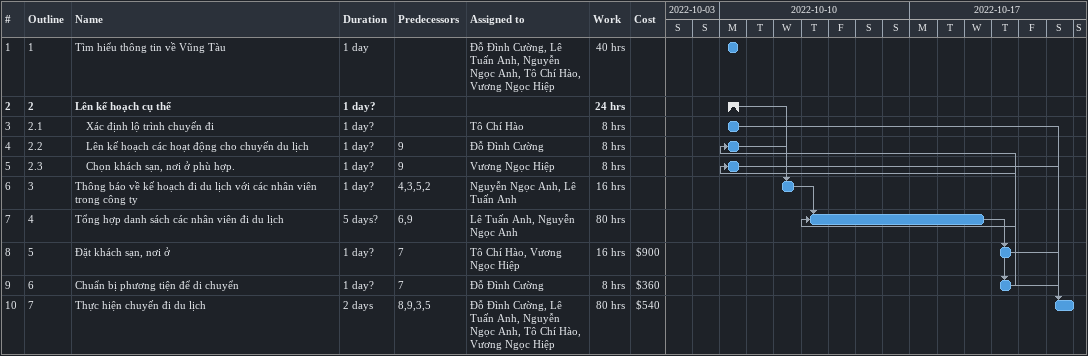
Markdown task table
| ID | WBS | Task | Duration | Start | Finish | Predecessors | Resources | Work (h) | Cost ($) |
|---|---|---|---|---|---|---|---|---|---|
| 1 | 1 | Tìm hiểu thông tin về Vũng Tàu | 1d | 2022-10-10 | 2022-10-10 |  | Đỗ Đình Cường, Lê Tuấn Anh, Nguyễn Ngọc Anh, Tô Chí Hào, Vương Ngọc Hiệp | 40 |  |
| 2 | 2 | **Lên kế hoạch cụ thể** | 1d? | 2022-10-10 | 2022-10-10 |  |  | 24 |  |
| 3 | 2.1 | Xác định lộ trình chuyến đi | 1d? | 2022-10-10 | 2022-10-10 |  | Tô Chí Hào | 8 |  |
| 4 | 2.2 | Lên kế hoạch các hoạt động cho chuyến du lịch | 1d? | 2022-10-10 | 2022-10-10 | 9 | Đỗ Đình Cường | 8 |  |
| 5 | 2.3 | Chọn khách sạn, nơi ở phù hợp. | 1d? | 2022-10-10 | 2022-10-10 | 9 | Vương Ngọc Hiệp | 8 |  |
| 6 | 3 | Thông báo về kế hoạch đi du lịch với các nhân viên trong công ty | 1d? | 2022-10-12 | 2022-10-12 | 4, 3, 5, 2 | Nguyễn Ngọc Anh, Lê Tuấn Anh | 16 |  |
| 7 | 4 | Tổng hợp danh sách các nhân viên đi du lịch | 5d? | 2022-10-13 | 2022-10-19 | 6, 9 | Lê Tuấn Anh, Nguyễn Ngọc Anh | 80 |  |
| 8 | 5 | Đặt khách sạn, nơi ở | 1d? | 2022-10-20 | 2022-10-20 | 7 | Tô Chí Hào, Vương Ngọc Hiệp | 16 | 900 |
| 9 | 6 | Chuẩn bị phương tiện để di chuyển | 1d? | 2022-10-20 | 2022-10-20 | 7 | Đỗ Đình Cường | 8 | 360 |
| 10 | 7 | Thực hiện chuyến đi du lịch | 2d | 2022-10-22 | 2022-10-23 | 8, 9, 3, 5 | Đỗ Đình Cường, Lê Tuấn Anh, Nguyễn Ngọc Anh, Tô Chí Hào, Vương Ngọc Hiệp | 80 | 540 |
